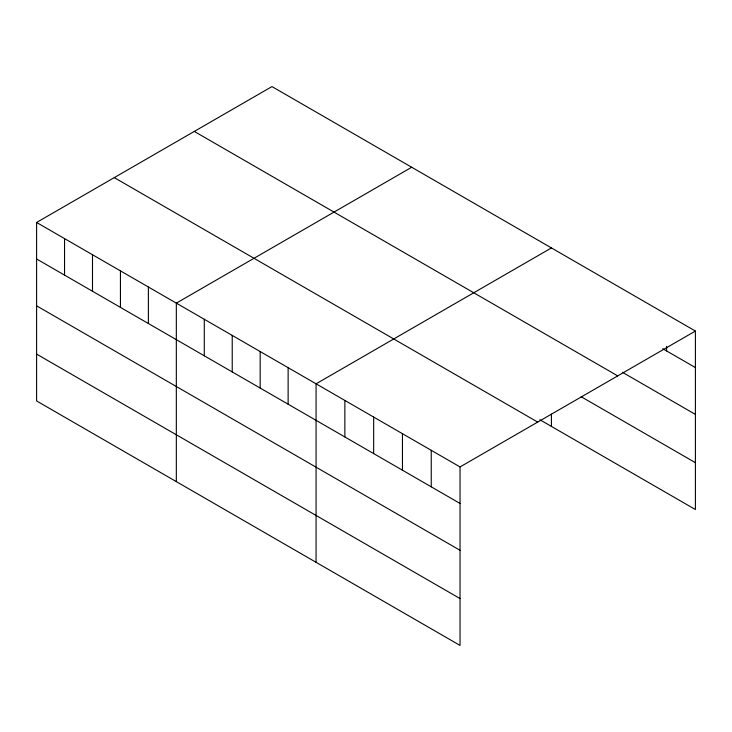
<?xml version="1.0" encoding="UTF-8"?>
<svg xmlns="http://www.w3.org/2000/svg" width="732" height="732" viewBox="0 0 732 732"><rect width="100%" height="100%" fill="white"/><g stroke="black" fill="none" stroke-linecap="round" stroke-linejoin="round"><path stroke-width="1.1" d="M36.6 222.464L460.035 466.934L460.035 645.423L36.6 400.953L36.6 222.464L271.965 86.577L695.4 331.047L695.4 509.536L539.868 419.738M411.695 167.253L176.33 303.139L176.33 481.629M551.434 247.928L316.068 383.815L316.068 562.304M460.035 466.934L695.4 331.047M662.771 348.725L695.4 367.565M622.456 372.295L695.4 414.413M194.291 131.421L617.726 375.891M581.19 396.744L695.4 462.679M114.274 177.62L537.709 422.09M36.6 258.982L460.035 503.451M36.6 305.83L460.035 550.299M36.6 354.105L460.035 598.566M666.605 346.373L666.605 350.939M551.434 414.147L551.434 426.417M431.24 450.308L431.24 486.826M402.444 433.683L402.444 470.2M373.659 417.066L373.659 453.575M344.863 400.441L344.863 436.949M288.124 367.684L288.124 404.192M260.171 351.543L260.171 388.061M232.227 335.412L232.227 371.92M204.283 319.28L204.283 355.789M148.386 287.008L148.386 323.517M120.441 270.867L120.441 307.385M92.497 254.736L92.497 291.245M64.544 238.605L64.544 275.113"/></g></svg>
